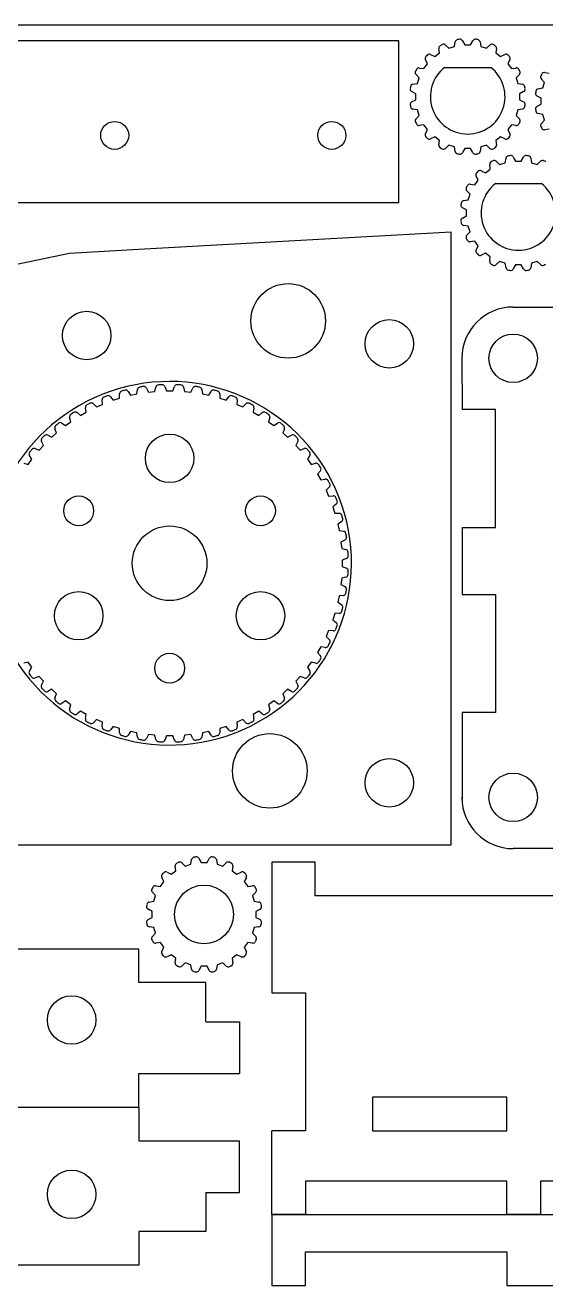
# Model space of a CAD drawing. Extents: x 0 to 9291, y 0 to 595.
# Drawn here: x 91.4 to 147.2, y 459.3 to 595 of the extents above; entities that cross this region are included whole.
import ezdxf

# ---------------------------------------------------------------- set-up
doc = ezdxf.new("R2010")
doc.units = 0
doc.layers.add('FINAL', color=8, linetype='CONTINUOUS')

msp = doc.modelspace()

# ---------------------------------------------------------------- linework, layer by layer
at = {"layer": 'FINAL'}
for p, q in [((131.47, 593.34), (70.52, 593.34)), ((131.47, 575.99), (131.47, 593.34)), ((70.52, 575.99), (131.47, 575.99))]:
    msp.add_line(p, q, dxfattribs=at)
at = {"layer": 'FINAL', "linetype": 'CONTINUOUS'}
for p, q in [((137.42, 592.73), (137.51, 593.22)), ((138.28, 593.34), (138.52, 592.9)), ((139.15, 592.9), (139.39, 593.34)), ((140.17, 593.22), (140.25, 592.73)), ((134.86, 591.87), (135.31, 591.65)), ((135.31, 591.65), (135.82, 592.03)), ((135.82, 592.03), (135.75, 592.52)), ((136.46, 592.88), (136.82, 592.53)), ((136.82, 592.53), (137.42, 592.73)), ((138.52, 592.9), (139.15, 592.9)), ((140.25, 592.73), (140.86, 592.53)), ((140.86, 592.53), (141.22, 592.88)), ((141.92, 592.52), (141.85, 592.03)), ((141.85, 592.03), (142.36, 591.65)), ((142.36, 591.65), (142.81, 591.87)), ((134.15, 590.35), (134.52, 590.87)), ((134.52, 590.87), (134.3, 591.32)), ((136.37, 590.49), (141.3, 590.49)), ((143.37, 591.32), (143.15, 590.87)), ((143.15, 590.87), (143.52, 590.35)), ((133.64, 589.36), (133.3, 589.72)), ((133.45, 588.76), (133.64, 589.36)), ((133.65, 590.42), (134.15, 590.35)), ((143.52, 590.35), (144.02, 590.42)), ((144.38, 589.72), (144.03, 589.36)), ((144.03, 589.36), (144.22, 588.76)), ((147.09, 588.88), (146.74, 589.24)), ((147.1, 589.94), (147.59, 589.87)), ((133.27, 587.66), (132.83, 587.89)), ((132.96, 588.67), (133.45, 588.76)), ((144.22, 588.76), (144.72, 588.67)), ((144.84, 587.89), (144.4, 587.66)), ((146.4, 588.19), (146.89, 588.28)), ((146.89, 588.28), (147.09, 588.88)), ((132.83, 586.79), (133.27, 587.02)), ((133.27, 587.02), (133.27, 587.66)), ((144.4, 587.66), (144.4, 587.02)), ((144.4, 587.02), (144.84, 586.79)), ((146.72, 587.18), (146.28, 587.41)), ((146.28, 586.31), (146.72, 586.54)), ((146.72, 586.54), (146.72, 587.18)), ((133.45, 585.92), (132.96, 586.01)), ((133.3, 584.96), (133.64, 585.32)), ((133.64, 585.32), (133.45, 585.92)), ((144.22, 585.92), (144.03, 585.32)), ((144.03, 585.32), (144.38, 584.96)), ((144.72, 586.01), (144.22, 585.92)), ((146.89, 585.44), (146.4, 585.53)), ((147.09, 584.84), (146.89, 585.44)), ((134.15, 584.33), (133.65, 584.26)), ((134.52, 583.81), (134.15, 584.33)), ((134.3, 583.36), (134.52, 583.81)), ((143.52, 584.33), (143.15, 583.81)), ((143.15, 583.81), (143.37, 583.36)), ((144.02, 584.26), (143.52, 584.33)), ((146.74, 584.48), (147.09, 584.84)), ((147.59, 583.85), (147.1, 583.78)), ((135.31, 583.03), (134.86, 582.81)), ((135.82, 582.65), (135.31, 583.03)), ((135.75, 582.16), (135.82, 582.65)), ((142.36, 583.03), (141.85, 582.65)), ((141.85, 582.65), (141.92, 582.16)), ((142.81, 582.81), (142.36, 583.03)), ((136.82, 582.15), (136.46, 581.8)), ((137.42, 581.95), (136.82, 582.15)), ((137.51, 581.46), (137.42, 581.95)), ((138.52, 581.78), (138.28, 581.34)), ((139.15, 581.78), (138.52, 581.78)), ((139.39, 581.34), (139.15, 581.78)), ((140.25, 581.95), (140.17, 581.46)), ((140.86, 582.15), (140.25, 581.95)), ((141.22, 581.8), (140.86, 582.15)), ((141.26, 579.56), (141.2, 580.05)), ((141.9, 580.41), (142.26, 580.06)), ((142.26, 580.06), (142.86, 580.26)), ((142.86, 580.26), (142.95, 580.75)), ((143.73, 580.87), (143.96, 580.43)), ((143.96, 580.43), (144.59, 580.43)), ((144.59, 580.43), (144.83, 580.87)), ((145.61, 580.75), (145.69, 580.26)), ((145.69, 580.26), (146.3, 580.06)), ((146.3, 580.06), (146.66, 580.41)), ((139.59, 577.88), (139.96, 578.4)), ((139.96, 578.4), (139.74, 578.85)), ((140.3, 579.4), (140.75, 579.18)), ((140.75, 579.18), (141.26, 579.56)), ((139.09, 576.89), (138.74, 577.25)), ((139.1, 577.95), (139.59, 577.88)), ((141.81, 578.02), (146.74, 578.02)), ((138.4, 576.2), (138.89, 576.29)), ((138.89, 576.29), (139.09, 576.89)), ((138.71, 575.19), (138.27, 575.42)), ((138.27, 574.32), (138.71, 574.55)), ((138.71, 574.55), (138.71, 575.19)), ((138.89, 573.45), (138.4, 573.54)), ((138.74, 572.49), (139.09, 572.85)), ((139.09, 572.85), (138.89, 573.45)), ((137.08, 572.81), (104.2, 570.98)), ((137.08, 507.09), (137.08, 572.81)), ((139.59, 571.86), (139.1, 571.79)), ((139.96, 571.34), (139.59, 571.86)), ((96.15, 570.53), (84.16, 568.04)), ((104.2, 570.98), (96.15, 570.53)), ((139.74, 570.89), (139.96, 571.34)), ((140.75, 570.56), (140.3, 570.34)), ((141.26, 570.18), (140.75, 570.56)), ((141.2, 569.69), (141.26, 570.18)), ((142.26, 569.68), (141.9, 569.33)), ((142.86, 569.48), (142.26, 569.68)), ((142.95, 568.99), (142.86, 569.48)), ((143.96, 569.31), (143.73, 568.87)), ((144.59, 569.31), (143.96, 569.31)), ((144.83, 568.87), (144.59, 569.31)), ((145.69, 569.48), (145.61, 568.99)), ((146.3, 569.68), (145.69, 569.48)), ((146.66, 569.33), (146.3, 569.68)), ((143.72, 564.78), (190.82, 564.78)), ((138.22, 559.28), (138.23, 553.79)), ((101.49, 555), (101.51, 555.47)), ((102.44, 555.72), (102.69, 555.32)), ((102.69, 555.32), (103.37, 555.47)), ((103.37, 555.47), (103.44, 555.93)), ((104.39, 556.08), (104.6, 555.66)), ((104.6, 555.66), (105.29, 555.73)), ((105.29, 555.73), (105.41, 556.19)), ((106.37, 556.24), (106.53, 555.8)), ((106.53, 555.8), (107.23, 555.8)), ((107.23, 555.8), (107.39, 556.24)), ((108.35, 556.19), (108.47, 555.73)), ((108.47, 555.73), (109.16, 555.66)), ((109.16, 555.66), (109.37, 556.08)), ((110.32, 555.93), (110.39, 555.47)), ((110.39, 555.47), (111.07, 555.32)), ((111.07, 555.32), (111.32, 555.72)), ((112.25, 555.47), (112.27, 555)), ((97.93, 553.49), (97.85, 553.96)), ((98.71, 554.4), (99.03, 554.06)), ((99.03, 554.06), (99.67, 554.34)), ((99.67, 554.34), (99.64, 554.81)), ((100.54, 555.16), (100.83, 554.78)), ((100.83, 554.78), (101.49, 555)), ((112.27, 555), (112.93, 554.78)), ((112.93, 554.78), (113.22, 555.16)), ((114.12, 554.81), (114.09, 554.34)), ((114.09, 554.34), (114.73, 554.06)), ((114.73, 554.06), (115.06, 554.4)), ((115.92, 553.96), (115.83, 553.49)), ((96.28, 552.47), (96.15, 552.92)), ((96.96, 553.45), (97.32, 553.14)), ((97.32, 553.14), (97.93, 553.49)), ((115.83, 553.49), (116.44, 553.14)), ((116.44, 553.14), (116.8, 553.45)), ((117.61, 552.92), (117.48, 552.47)), ((141.83, 553.79), (138.23, 553.79)), ((141.83, 541.13), (141.83, 553.79)), ((94.24, 550.81), (94.76, 551.28)), ((94.76, 551.28), (94.58, 551.71)), ((95.33, 552.32), (95.72, 552.06)), ((95.72, 552.06), (96.28, 552.47)), ((117.48, 552.47), (118.04, 552.06)), ((118.04, 552.06), (118.43, 552.32)), ((119.18, 551.71), (119.01, 551.28)), ((119.01, 551.28), (119.53, 550.81)), ((92.89, 549.41), (93.36, 549.93)), ((93.36, 549.93), (93.14, 550.35)), ((93.82, 551.03), (94.24, 550.81)), ((119.53, 550.81), (119.94, 551.03)), ((120.62, 550.35), (120.4, 549.93)), ((120.4, 549.93), (120.87, 549.41)), ((91.7, 547.89), (92.11, 548.45)), ((92.11, 548.45), (91.85, 548.84)), ((92.45, 549.59), (92.89, 549.41)), ((120.87, 549.41), (121.31, 549.59)), ((121.91, 548.84), (121.65, 548.45)), ((121.65, 548.45), (122.06, 547.89)), ((91.25, 548.02), (91.7, 547.89)), ((122.06, 547.89), (122.51, 548.02)), ((123.04, 547.21), (122.74, 546.85)), ((122.74, 546.85), (123.09, 546.24)), ((123.09, 546.24), (123.55, 546.32)), ((123.99, 545.46), (123.65, 545.14)), ((123.65, 545.14), (123.93, 544.5)), ((123.93, 544.5), (124.4, 544.53)), ((124.75, 543.63), (124.38, 543.34)), ((124.38, 543.34), (124.59, 542.68)), ((124.59, 542.68), (125.06, 542.66)), ((125.31, 541.73), (124.91, 541.48)), ((124.91, 541.48), (125.06, 540.79)), ((125.06, 540.79), (125.53, 540.73)), ((138.23, 541.13), (138.23, 533.93)), ((138.23, 541.13), (141.83, 541.13)), ((125.68, 539.78), (125.25, 539.57)), ((125.25, 539.57), (125.33, 538.88)), ((125.33, 538.88), (125.78, 538.76)), ((125.83, 537.8), (125.39, 537.64)), ((125.39, 537.64), (125.39, 536.94)), ((125.39, 536.94), (125.83, 536.78)), ((125.33, 535.7), (125.25, 535.01)), ((125.25, 535.01), (125.68, 534.8)), ((125.78, 535.81), (125.33, 535.7)), ((125.06, 533.78), (124.91, 533.1)), ((125.53, 533.85), (125.06, 533.78)), ((138.23, 533.93), (141.83, 533.93)), ((141.83, 533.93), (141.83, 521.28)), ((124.91, 533.1), (125.31, 532.85)), ((124.59, 531.9), (124.38, 531.24)), ((124.38, 531.24), (124.75, 530.95)), ((125.06, 531.92), (124.59, 531.9)), ((123.93, 530.08), (123.65, 529.44)), ((123.65, 529.44), (123.99, 529.11)), ((124.4, 530.05), (123.93, 530.08)), ((123.09, 528.34), (122.74, 527.73)), ((123.55, 528.25), (123.09, 528.34)), ((91.7, 526.69), (91.25, 526.56)), ((92.11, 526.13), (91.7, 526.69)), ((122.06, 526.69), (121.65, 526.13)), ((122.51, 526.56), (122.06, 526.69)), ((122.74, 527.73), (123.04, 527.37)), ((91.85, 525.73), (92.11, 526.13)), ((121.65, 526.13), (121.91, 525.73)), ((92.89, 525.16), (92.45, 524.99)), ((93.36, 524.64), (92.89, 525.16)), ((93.14, 524.23), (93.36, 524.64)), ((120.87, 525.16), (120.4, 524.64)), ((120.4, 524.64), (120.62, 524.23)), ((121.31, 524.99), (120.87, 525.16)), ((94.24, 523.77), (93.82, 523.54)), ((94.76, 523.3), (94.24, 523.77)), ((94.58, 522.86), (94.76, 523.3)), ((119.53, 523.77), (119.01, 523.3)), ((119.01, 523.3), (119.18, 522.86)), ((119.94, 523.54), (119.53, 523.77)), ((95.72, 522.52), (95.33, 522.25)), ((96.28, 522.11), (95.72, 522.52)), ((96.15, 521.65), (96.28, 522.11)), ((97.32, 521.43), (96.96, 521.13)), ((97.93, 521.08), (97.32, 521.43)), ((116.44, 521.43), (115.83, 521.08)), ((116.8, 521.13), (116.44, 521.43)), ((118.04, 522.52), (117.48, 522.11)), ((117.48, 522.11), (117.61, 521.65)), ((118.43, 522.25), (118.04, 522.52)), ((138.23, 521.28), (138.23, 511.98)), ((141.83, 521.28), (138.23, 521.28)), ((97.85, 520.62), (97.93, 521.08)), ((99.03, 520.52), (98.71, 520.18)), ((99.67, 520.24), (99.03, 520.52)), ((99.64, 519.77), (99.67, 520.24)), ((114.73, 520.52), (114.09, 520.24)), ((114.09, 520.24), (114.12, 519.77)), ((115.06, 520.18), (114.73, 520.52)), ((115.83, 521.08), (115.92, 520.62)), ((100.83, 519.79), (100.54, 519.42)), ((101.49, 519.58), (100.83, 519.79)), ((101.51, 519.1), (101.49, 519.58)), ((102.69, 519.25), (102.44, 518.86)), ((103.37, 519.11), (102.69, 519.25)), ((103.44, 518.64), (103.37, 519.11)), ((104.6, 518.92), (104.39, 518.49)), ((105.29, 518.84), (104.6, 518.92)), ((105.41, 518.39), (105.29, 518.84)), ((106.53, 518.78), (106.37, 518.33)), ((107.23, 518.78), (106.53, 518.78)), ((107.39, 518.33), (107.23, 518.78)), ((108.47, 518.84), (108.35, 518.39)), ((109.16, 518.92), (108.47, 518.84)), ((109.37, 518.49), (109.16, 518.92)), ((110.39, 519.11), (110.32, 518.64)), ((111.07, 519.25), (110.39, 519.11)), ((111.32, 518.86), (111.07, 519.25)), ((112.27, 519.58), (112.25, 519.1)), ((112.93, 519.79), (112.27, 519.58)), ((113.22, 519.42), (112.93, 519.79)), ((75.3, 507.09), (137.08, 507.09)), ((190.82, 506.68), (143.72, 506.68)), ((108.19, 505.16), (108.55, 504.81)), ((108.55, 504.81), (109.16, 505.01)), ((109.16, 505.01), (109.24, 505.5)), ((110.02, 505.62), (110.26, 505.18)), ((110.26, 505.18), (110.89, 505.18)), ((110.89, 505.18), (111.13, 505.62)), ((111.9, 505.5), (111.99, 505.01)), ((111.99, 505.01), (112.59, 504.81)), ((112.59, 504.81), (112.95, 505.16)), ((117.85, 505.21), (117.85, 491.21)), ((122.48, 505.21), (117.85, 505.21)), ((122.48, 501.61), (122.48, 505.21)), ((106.6, 504.15), (107.05, 503.93)), ((107.05, 503.93), (107.56, 504.3)), ((107.56, 504.3), (107.49, 504.8)), ((113.66, 504.8), (113.59, 504.3)), ((113.59, 504.3), (114.1, 503.93)), ((114.1, 503.93), (114.55, 504.15)), ((105.39, 502.7), (105.89, 502.63)), ((105.89, 502.63), (106.26, 503.14)), ((106.26, 503.14), (106.04, 503.59)), ((115.11, 503.59), (114.89, 503.14)), ((114.89, 503.14), (115.26, 502.63)), ((115.26, 502.63), (115.76, 502.7)), ((104.69, 500.95), (105.19, 501.03)), ((105.38, 501.64), (105.03, 502)), ((105.19, 501.03), (105.38, 501.64)), ((116.11, 502), (115.77, 501.64)), ((115.77, 501.64), (115.96, 501.03)), ((115.96, 501.03), (116.45, 500.95)), ((159.45, 501.61), (122.48, 501.61)), ((105.01, 499.94), (104.57, 500.17)), ((105.01, 499.3), (105.01, 499.94)), ((116.58, 500.17), (116.14, 499.94)), ((116.14, 499.94), (116.14, 499.3)), ((104.57, 499.07), (105.01, 499.3)), ((105.19, 498.2), (104.69, 498.29)), ((105.38, 497.6), (105.19, 498.2)), ((115.96, 498.2), (115.77, 497.6)), ((116.45, 498.29), (115.96, 498.2)), ((116.14, 499.3), (116.58, 499.07)), ((105.03, 497.24), (105.38, 497.6)), ((115.77, 497.6), (116.11, 497.24)), ((103.58, 495.9), (89.18, 495.9)), ((103.58, 492.3), (103.58, 495.9)), ((105.89, 496.6), (105.39, 496.54)), ((106.26, 496.09), (105.89, 496.6)), ((106.04, 495.64), (106.26, 496.09)), ((115.26, 496.6), (114.89, 496.09)), ((114.89, 496.09), (115.11, 495.64)), ((115.76, 496.54), (115.26, 496.6)), ((107.05, 495.3), (106.6, 495.08)), ((107.56, 494.93), (107.05, 495.3)), ((107.49, 494.44), (107.56, 494.93)), ((108.55, 494.43), (108.19, 494.08)), ((109.16, 494.23), (108.55, 494.43)), ((109.24, 493.74), (109.16, 494.23)), ((111.99, 494.23), (111.9, 493.74)), ((112.59, 494.43), (111.99, 494.23)), ((112.95, 494.08), (112.59, 494.43)), ((114.1, 495.3), (113.59, 494.93)), ((113.59, 494.93), (113.66, 494.44)), ((114.55, 495.08), (114.1, 495.3)), ((110.26, 494.06), (110.02, 493.61)), ((110.89, 494.06), (110.26, 494.06)), ((111.13, 493.61), (110.89, 494.06)), ((110.78, 492.3), (103.58, 492.3)), ((110.78, 492.3), (110.78, 492.3)), ((110.78, 488.1), (110.78, 492.3)), ((117.85, 491.21), (121.45, 491.21)), ((121.45, 491.21), (121.45, 476.41)), ((110.78, 488.1), (114.38, 488.1)), ((114.38, 488.1), (114.38, 482.54)), ((103.58, 482.54), (114.38, 482.54)), ((103.58, 478.94), (103.58, 482.54)), ((143.05, 480.01), (128.65, 480.01)), ((128.65, 480.01), (128.65, 476.41)), ((143.05, 476.41), (143.05, 480.01)), ((89.18, 478.94), (103.58, 478.94)), ((89.18, 478.94), (103.58, 478.94)), ((103.58, 478.94), (103.58, 475.34)), ((103.58, 475.34), (114.38, 475.34)), ((114.38, 469.79), (114.38, 475.34)), ((117.85, 467.42), (117.85, 476.41)), ((121.45, 476.41), (117.85, 476.41)), ((128.65, 476.41), (143.05, 476.41)), ((110.78, 469.79), (114.38, 469.79)), ((110.78, 469.79), (110.78, 465.59)), ((143.05, 471.02), (121.45, 471.02)), ((121.45, 471.02), (121.45, 467.42)), ((143.05, 467.42), (143.05, 471.02)), ((153.85, 471.02), (146.65, 471.02)), ((146.65, 471.02), (146.65, 467.42)), ((117.85, 467.42), (155.85, 467.42)), ((117.85, 467.42), (117.85, 459.82)), ((121.45, 467.42), (117.85, 467.42)), ((146.65, 467.42), (143.05, 467.42)), ((103.58, 465.59), (103.58, 461.99)), ((110.78, 465.59), (103.58, 465.59)), ((110.78, 465.59), (110.78, 465.59)), ((121.45, 463.42), (143.05, 463.42)), ((121.45, 459.82), (121.45, 463.42)), ((143.05, 463.42), (143.05, 459.82)), ((103.58, 461.99), (89.18, 461.99)), ((117.85, 459.82), (121.45, 459.82)), ((143.05, 459.82), (150.25, 459.82))]:
    msp.add_line(p, q, dxfattribs=at)
at = {"layer": 'FINAL'}
msp.add_lwpolyline([(0, 0), (420, 0), (420, 595), (0, 595)], close=True, dxfattribs=at)
for centre in [(100.99, 583.19), (124.27, 583.19)]:
    msp.add_circle(centre, 1.5, dxfattribs=at)
at = {"layer": 'FINAL', "linetype": 'CONTINUOUS'}
for centre, radius in [((119.59, 563.29), 4), ((97.99, 561.72), 2.6), ((130.43, 560.83), 2.6), ((143.72, 559.28), 2.6), ((106.88, 548.54), 2.6), ((97.13, 542.92), 1.6), ((116.63, 542.92), 1.6), ((106.88, 537.29), 4), ((97.13, 531.66), 2.6), ((116.63, 531.66), 2.6), ((106.88, 526.03), 1.6), ((117.62, 515.02), 4), ((130.43, 513.74), 2.6), ((143.72, 512.18), 2.6), ((110.57, 499.62), 3.15), ((96.37, 488.3), 2.6), ((96.37, 469.59), 2.6)]:
    msp.add_circle(centre, radius, dxfattribs=at)
for centre, radius, start, end in [((137.81, 593.17), 0.305, 100.0227, 170), ((138.84, 587.34), 6.22, 97.9773, 100.0227), ((138.01, 593.2), 0.305, 28, 97.9773), ((139.66, 593.2), 0.305, 82.0227, 152), ((138.84, 587.34), 6.22, 79.9773, 82.0227), ((139.87, 593.17), 0.305, 10, 79.9773), ((134.73, 591.6), 0.305, 64, 133.9773), ((136.06, 592.56), 0.305, 118.0227, 188), ((138.84, 587.34), 6.22, 115.9773, 118.0227), ((136.24, 592.66), 0.305, 46, 115.9773), ((141.43, 592.66), 0.305, 64.0227, 134), ((138.84, 587.34), 6.22, 61.9773, 64.0227), ((141.62, 592.56), 0.305, 352, 61.9773), ((142.95, 591.6), 0.305, 46.0227, 116), ((134.58, 591.45), 0.305, 136.0227, 206), ((138.84, 587.34), 6.22, 133.9773, 136.0227), ((138.84, 587.34), 4, 128.0475, 51.9525), ((138.84, 587.34), 6.22, 43.9773, 46.0227), ((143.1, 591.45), 0.305, 334, 43.9773), ((133.52, 589.93), 0.305, 154.0227, 224), ((138.84, 587.34), 6.22, 151.9773, 154.0227), ((133.61, 590.12), 0.305, 82, 151.9773), ((144.06, 590.12), 0.305, 28.0227, 98), ((138.84, 587.34), 6.22, 25.9773, 28.0227), ((144.16, 589.93), 0.305, 316, 25.9773), ((146.96, 589.45), 0.305, 154.0227, 224), ((152.28, 586.86), 6.22, 151.9773, 154.0227), ((147.05, 589.64), 0.305, 82, 151.9773), ((138.84, 587.34), 6.22, 169.9773, 172.0227), ((132.98, 588.16), 0.305, 172.0227, 242), ((133.01, 588.37), 0.305, 100, 169.9773), ((144.66, 588.37), 0.305, 10.0227, 80), ((144.7, 588.16), 0.305, 298, 7.9773), ((138.84, 587.34), 6.22, 7.9773, 10.0227), ((152.28, 586.86), 6.22, 169.9773, 172.0227), ((146.45, 587.89), 0.305, 100, 169.9773), ((132.98, 586.52), 0.305, 118, 187.9773), ((138.84, 587.34), 6.22, 187.9773, 190.0227), ((144.7, 586.52), 0.305, 352.0227, 62), ((138.84, 587.34), 6.22, 349.9773, 352.0227), ((146.42, 587.68), 0.305, 172.0227, 242), ((133.01, 586.31), 0.305, 190.0227, 260), ((144.66, 586.31), 0.305, 280, 349.9773), ((146.42, 586.04), 0.305, 118, 187.9773), ((152.28, 586.86), 6.22, 187.9773, 190.0227), ((146.45, 585.83), 0.305, 190.0227, 260), ((133.52, 584.75), 0.305, 136, 205.9773), ((138.84, 587.34), 6.22, 205.9773, 208.0227), ((133.61, 584.56), 0.305, 208.0227, 278), ((144.06, 584.56), 0.305, 262, 331.9773), ((138.84, 587.34), 6.22, 331.9773, 334.0227), ((144.16, 584.75), 0.305, 334.0227, 44), ((146.96, 584.27), 0.305, 136, 205.9773), ((152.28, 586.86), 6.22, 205.9773, 208.0227), ((147.05, 584.08), 0.305, 208.0227, 278), ((134.58, 583.23), 0.305, 154, 223.9773), ((138.84, 587.34), 6.22, 223.9773, 226.0227), ((134.73, 583.08), 0.305, 226.0227, 296), ((142.95, 583.08), 0.305, 244, 313.9773), ((138.84, 587.34), 6.22, 313.9773, 316.0227), ((143.1, 583.23), 0.305, 316.0227, 26), ((136.06, 582.12), 0.305, 172, 241.9773), ((138.84, 587.34), 6.22, 241.9773, 244.0227), ((136.24, 582.02), 0.305, 244.0227, 314), ((137.81, 581.51), 0.305, 190, 259.9773), ((138.84, 587.34), 6.22, 259.9773, 262.0227), ((138.01, 581.48), 0.305, 262.0227, 332), ((139.66, 581.48), 0.305, 208, 277.9773), ((138.84, 587.34), 6.22, 277.9773, 280.0227), ((139.87, 581.51), 0.305, 280.0227, 350), ((141.43, 582.02), 0.305, 226, 295.9773), ((138.84, 587.34), 6.22, 295.9773, 298.0227), ((141.62, 582.12), 0.305, 298.0227, 8), ((143.25, 580.7), 0.305, 100.0227, 170), ((144.28, 574.87), 6.22, 97.9773, 100.0227), ((143.46, 580.73), 0.305, 28, 97.9773), ((145.1, 580.73), 0.305, 82.0227, 152), ((144.28, 574.87), 6.22, 79.9773, 82.0227), ((145.31, 580.7), 0.305, 10, 79.9773), ((141.5, 580.09), 0.305, 118.0227, 188), ((144.28, 574.87), 6.22, 115.9773, 118.0227), ((141.69, 580.19), 0.305, 46, 115.9773), ((146.87, 580.19), 0.305, 64.0227, 134), ((144.28, 574.87), 6.22, 61.9773, 64.0227), ((140.02, 578.98), 0.305, 136.0227, 206), ((144.28, 574.87), 6.22, 133.9773, 136.0227), ((140.17, 579.13), 0.305, 64, 133.9773), ((138.96, 577.46), 0.305, 154.0227, 224), ((144.28, 574.87), 6.22, 151.9773, 154.0227), ((139.05, 577.65), 0.305, 82, 151.9773), ((144.28, 574.87), 4, 128.0475, 51.9525), ((144.28, 574.87), 6.22, 169.9773, 172.0227), ((138.42, 575.69), 0.305, 172.0227, 242), ((138.45, 575.9), 0.305, 100, 169.9773), ((138.42, 574.05), 0.305, 118, 187.9773), ((144.28, 574.87), 6.22, 187.9773, 190.0227), ((138.45, 573.84), 0.305, 190.0227, 260), ((138.96, 572.28), 0.305, 136, 205.9773), ((144.28, 574.87), 6.22, 205.9773, 208.0227), ((139.05, 572.09), 0.305, 208.0227, 278), ((140.02, 570.76), 0.305, 154, 223.9773), ((144.28, 574.87), 6.22, 223.9773, 226.0227), ((140.17, 570.61), 0.305, 226.0227, 296), ((141.5, 569.65), 0.305, 172, 241.9773), ((144.28, 574.87), 6.22, 241.9773, 244.0227), ((141.69, 569.55), 0.305, 244.0227, 314), ((143.25, 569.04), 0.305, 190, 259.9773), ((143.46, 569.01), 0.305, 262.0227, 332), ((145.1, 569.01), 0.305, 208, 277.9773), ((145.31, 569.04), 0.305, 280.0227, 350), ((146.87, 569.55), 0.305, 226, 295.9773), ((144.28, 574.87), 6.22, 295.9773, 298.0227), ((144.28, 574.87), 6.22, 259.9773, 262.0227), ((144.28, 574.87), 6.22, 277.9773, 280.0227), ((143.72, 559.28), 5.5, 90, 180), ((106.88, 537.29), 19.5, 208.6831, 188.597), ((106.88, 537.29), 19.17, 110.4209, 111.5791), ((100.3, 554.97), 0.305, 38, 110.4209), ((101.81, 555.46), 0.305, 105.5791, 178), ((106.88, 537.29), 19.17, 104.4209, 105.5791), ((102.18, 555.56), 0.305, 32, 104.4209), ((103.74, 555.89), 0.305, 99.5791, 172), ((106.88, 537.29), 19.17, 98.4209, 99.5791), ((104.12, 555.95), 0.305, 26, 98.4209), ((105.7, 556.12), 0.305, 93.5791, 166), ((106.88, 537.29), 19.17, 92.4209, 93.5791), ((106.08, 556.14), 0.305, 20, 92.4209), ((107.68, 556.14), 0.305, 87.5791, 160), ((106.88, 537.29), 19.17, 86.4209, 87.5791), ((108.06, 556.12), 0.305, 14, 86.4209), ((109.64, 555.95), 0.305, 81.5791, 154), ((106.88, 537.29), 19.17, 80.4209, 81.5791), ((110.02, 555.89), 0.305, 8, 80.4209), ((111.58, 555.56), 0.305, 75.5791, 148), ((106.88, 537.29), 19.17, 74.4209, 75.5791), ((111.95, 555.46), 0.305, 2, 74.4209), ((113.46, 554.97), 0.305, 69.5791, 142), ((106.88, 537.29), 19.17, 68.4209, 69.5791), ((98.15, 554.01), 0.305, 117.5791, 190), ((106.88, 537.29), 19.17, 116.4209, 117.5791), ((98.49, 554.18), 0.305, 44, 116.4209), ((99.94, 554.83), 0.305, 111.5791, 184), ((113.82, 554.83), 0.305, 356, 68.4209), ((115.28, 554.18), 0.305, 63.5791, 136), ((106.88, 537.29), 19.17, 62.4209, 63.5791), ((115.62, 554.01), 0.305, 350, 62.4209), ((96.45, 553.01), 0.305, 123.5791, 196), ((106.88, 537.29), 19.17, 122.4209, 123.5791), ((96.77, 553.21), 0.305, 50, 122.4209), ((117, 553.21), 0.305, 57.5791, 130), ((106.88, 537.29), 19.17, 56.4209, 57.5791), ((117.32, 553.01), 0.305, 344, 56.4209), ((94.86, 551.83), 0.305, 129.5791, 202), ((106.88, 537.29), 19.17, 128.4209, 129.5791), ((95.16, 552.07), 0.305, 56, 128.4209), ((118.61, 552.07), 0.305, 51.5791, 124), ((106.88, 537.29), 19.17, 50.4209, 51.5791), ((118.9, 551.83), 0.305, 338, 50.4209), ((93.41, 550.49), 0.305, 135.5791, 208), ((106.88, 537.29), 19.17, 134.4209, 135.5791), ((93.68, 550.76), 0.305, 62, 134.4209), ((120.09, 550.76), 0.305, 45.5791, 118), ((106.88, 537.29), 19.17, 44.4209, 45.5791), ((120.36, 550.49), 0.305, 332, 44.4209), ((92.1, 549.01), 0.305, 141.5791, 214), ((106.88, 537.29), 19.17, 140.4209, 141.5791), ((92.34, 549.31), 0.305, 68, 140.4209), ((121.42, 549.31), 0.305, 39.5791, 112), ((106.88, 537.29), 19.17, 38.4209, 39.5791), ((121.66, 549.01), 0.305, 326, 38.4209), ((122.6, 547.72), 0.305, 33.5791, 106), ((106.88, 537.29), 19.17, 32.4209, 33.5791), ((122.81, 547.4), 0.305, 320, 32.4209), ((123.6, 546.02), 0.305, 27.5791, 100), ((106.88, 537.29), 19.17, 26.4209, 27.5791), ((123.78, 545.68), 0.305, 314, 26.4209), ((124.42, 544.23), 0.305, 21.5791, 94), ((106.88, 537.29), 19.17, 20.4209, 21.5791), ((124.56, 543.87), 0.305, 308, 20.4209), ((125.05, 542.35), 0.305, 15.5791, 88), ((125.15, 541.99), 0.305, 302, 14.4209), ((106.88, 537.29), 19.17, 14.4209, 15.5791), ((125.48, 540.43), 0.305, 9.5791, 82), ((106.88, 537.29), 19.17, 8.4209, 9.5791), ((125.54, 540.05), 0.305, 296, 8.4209), ((125.71, 538.47), 0.305, 3.5791, 76), ((125.73, 538.08), 0.305, 290, 2.4209), ((106.88, 537.29), 19.17, 2.4209, 3.5791), ((125.73, 536.49), 0.305, 357.5791, 70), ((106.88, 537.29), 19.17, 356.4209, 357.5791), ((125.71, 536.11), 0.305, 284, 356.4209), ((125.48, 534.15), 0.305, 278, 350.4209), ((125.54, 534.53), 0.305, 351.5791, 64), ((106.88, 537.29), 19.17, 350.4209, 351.5791), ((125.05, 532.22), 0.305, 272, 344.4209), ((125.15, 532.59), 0.305, 345.5791, 58), ((106.88, 537.29), 19.17, 344.4209, 345.5791), ((124.56, 530.71), 0.305, 339.5791, 52), ((124.42, 530.35), 0.305, 266, 338.4209), ((106.88, 537.29), 19.17, 338.4209, 339.5791), ((123.6, 528.55), 0.305, 260, 332.4209), ((106.88, 537.29), 19.17, 332.4209, 333.5791), ((123.78, 528.89), 0.305, 333.5791, 46), ((106.88, 537.29), 19.17, 326.4209, 327.5791), ((122.81, 527.17), 0.305, 327.5791, 40), ((92.1, 525.56), 0.305, 146, 218.4209), ((106.88, 537.29), 19.17, 218.4209, 219.5791), ((106.88, 537.29), 19.17, 320.4209, 321.5791), ((121.66, 525.56), 0.305, 321.5791, 34), ((122.6, 526.85), 0.305, 254, 326.4209), ((92.34, 525.27), 0.305, 219.5791, 292), ((93.41, 524.08), 0.305, 152, 224.4209), ((120.36, 524.08), 0.305, 315.5791, 28), ((121.42, 525.27), 0.305, 248, 320.4209), ((106.88, 537.29), 19.17, 224.4209, 225.5791), ((93.68, 523.81), 0.305, 225.5791, 298), ((94.86, 522.75), 0.305, 158, 230.4209), ((118.9, 522.75), 0.305, 309.5791, 22), ((120.09, 523.81), 0.305, 242, 314.4209), ((106.88, 537.29), 19.17, 314.4209, 315.5791), ((106.88, 537.29), 19.17, 230.4209, 231.5791), ((95.16, 522.51), 0.305, 231.5791, 304), ((96.45, 521.57), 0.305, 164, 236.4209), ((106.88, 537.29), 19.17, 236.4209, 237.5791), ((106.88, 537.29), 19.17, 302.4209, 303.5791), ((117.32, 521.57), 0.305, 303.5791, 16), ((118.61, 522.51), 0.305, 236, 308.4209), ((106.88, 537.29), 19.17, 308.4209, 309.5791), ((96.77, 521.36), 0.305, 237.5791, 310), ((98.15, 520.57), 0.305, 170, 242.4209), ((106.88, 537.29), 19.17, 242.4209, 243.5791), ((98.49, 520.39), 0.305, 243.5791, 316), ((115.28, 520.39), 0.305, 224, 296.4209), ((106.88, 537.29), 19.17, 296.4209, 297.5791), ((115.62, 520.57), 0.305, 297.5791, 10), ((117, 521.36), 0.305, 230, 302.4209), ((99.94, 519.74), 0.305, 176, 248.4209), ((106.88, 537.29), 19.17, 248.4209, 249.5791), ((100.3, 519.61), 0.305, 249.5791, 322), ((101.81, 519.12), 0.305, 182, 254.4209), ((106.88, 537.29), 19.17, 254.4209, 255.5791), ((102.18, 519.02), 0.305, 255.5791, 328), ((103.74, 518.69), 0.305, 188, 260.4209), ((110.02, 518.69), 0.305, 279.5791, 352), ((111.58, 519.02), 0.305, 212, 284.4209), ((106.88, 537.29), 19.17, 284.4209, 285.5791), ((111.95, 519.12), 0.305, 285.5791, 358), ((113.46, 519.61), 0.305, 218, 290.4209), ((106.88, 537.29), 19.17, 290.4209, 291.5791), ((113.82, 519.74), 0.305, 291.5791, 4), ((106.88, 537.29), 19.17, 260.4209, 261.5791), ((104.12, 518.63), 0.305, 261.5791, 334), ((105.7, 518.46), 0.305, 194, 266.4209), ((106.88, 537.29), 19.17, 266.4209, 267.5791), ((106.08, 518.44), 0.305, 267.5791, 340), ((107.68, 518.44), 0.305, 200, 272.4209), ((106.88, 537.29), 19.17, 272.4209, 273.5791), ((108.06, 518.46), 0.305, 273.5791, 346), ((109.64, 518.63), 0.305, 206, 278.4209), ((106.88, 537.29), 19.17, 278.4209, 279.5791), ((143.72, 512.18), 5.5, 180, 270), ((107.79, 504.84), 0.305, 118.0227, 188), ((110.57, 499.62), 6.22, 115.9773, 118.0227), ((107.98, 504.94), 0.305, 46, 115.9773), ((109.54, 505.45), 0.305, 100.0227, 170), ((110.57, 499.62), 6.22, 97.9773, 100.0227), ((109.75, 505.48), 0.305, 28, 97.9773), ((111.4, 505.48), 0.305, 82.0227, 152), ((110.57, 499.62), 6.22, 79.9773, 82.0227), ((111.6, 505.45), 0.305, 10, 79.9773), ((113.17, 504.94), 0.305, 64.0227, 134), ((110.57, 499.62), 6.22, 61.9773, 64.0227), ((113.35, 504.84), 0.305, 352, 61.9773), ((106.32, 503.73), 0.305, 136.0227, 206), ((110.57, 499.62), 6.22, 133.9773, 136.0227), ((106.46, 503.88), 0.305, 64, 133.9773), ((114.68, 503.88), 0.305, 46.0227, 116), ((110.57, 499.62), 6.22, 43.9773, 46.0227), ((114.83, 503.73), 0.305, 334, 43.9773), ((105.25, 502.21), 0.305, 154.0227, 224), ((110.57, 499.62), 6.22, 151.9773, 154.0227), ((105.35, 502.4), 0.305, 82, 151.9773), ((115.8, 502.4), 0.305, 28.0227, 98), ((110.57, 499.62), 6.22, 25.9773, 28.0227), ((115.89, 502.21), 0.305, 316, 25.9773), ((104.75, 500.65), 0.305, 100, 169.9773), ((116.4, 500.65), 0.305, 10.0227, 80), ((110.57, 499.62), 6.22, 169.9773, 172.0227), ((104.71, 500.44), 0.305, 172.0227, 242), ((116.43, 500.44), 0.305, 298, 7.9773), ((110.57, 499.62), 6.22, 7.9773, 10.0227), ((104.71, 498.8), 0.305, 118, 187.9773), ((110.57, 499.62), 6.22, 187.9773, 190.0227), ((104.75, 498.59), 0.305, 190.0227, 260), ((116.4, 498.59), 0.305, 280, 349.9773), ((116.43, 498.8), 0.305, 352.0227, 62), ((110.57, 499.62), 6.22, 349.9773, 352.0227), ((105.25, 497.03), 0.305, 136, 205.9773), ((110.57, 499.62), 6.22, 205.9773, 208.0227), ((110.57, 499.62), 6.22, 331.9773, 334.0227), ((115.89, 497.03), 0.305, 334.0227, 44), ((105.35, 496.84), 0.305, 208.0227, 278), ((106.32, 495.51), 0.305, 154, 223.9773), ((114.83, 495.51), 0.305, 316.0227, 26), ((115.8, 496.84), 0.305, 262, 331.9773), ((110.57, 499.62), 6.22, 223.9773, 226.0227), ((106.46, 495.36), 0.305, 226.0227, 296), ((107.79, 494.39), 0.305, 172, 241.9773), ((110.57, 499.62), 6.22, 241.9773, 244.0227), ((110.57, 499.62), 6.22, 295.9773, 298.0227), ((113.35, 494.39), 0.305, 298.0227, 8), ((114.68, 495.36), 0.305, 244, 313.9773), ((110.57, 499.62), 6.22, 313.9773, 316.0227), ((107.98, 494.3), 0.305, 244.0227, 314), ((109.54, 493.79), 0.305, 190, 259.9773), ((110.57, 499.62), 6.22, 259.9773, 262.0227), ((109.75, 493.76), 0.305, 262.0227, 332), ((111.4, 493.76), 0.305, 208, 277.9773), ((110.57, 499.62), 6.22, 277.9773, 280.0227), ((111.6, 493.79), 0.305, 280.0227, 350), ((113.17, 494.3), 0.305, 226, 295.9773)]:
    msp.add_arc(centre, radius, start, end, dxfattribs=at)

doc.saveas('drawing.dxf')
